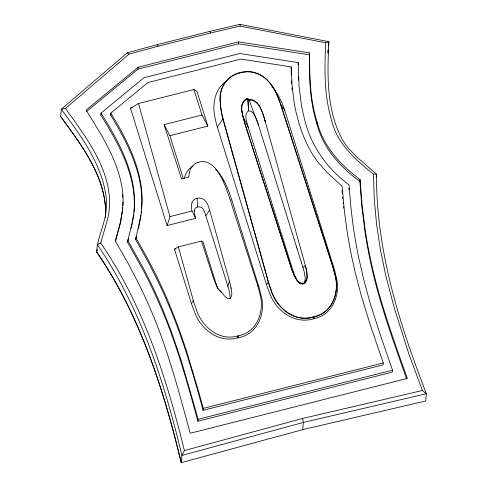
<?xml version="1.0" encoding="UTF-8"?>
<svg xmlns="http://www.w3.org/2000/svg" width="487" height="487" viewBox="0 0 487 487"><rect width="100%" height="100%" fill="white"/><g stroke="black" fill="none" stroke-linecap="round" stroke-linejoin="round"><path stroke-width="0.73" d="M328.463 46.034L328.883 41.693L325.773 42.783C324.561 66.853 324.086 91.404 330.089 114.938A157.995 145.54 5.5 0 0 331.464 119.979C336.901 143.409 355.553 159.815 373.517 174.151L374.205 198.44L376.561 224.203L380.432 249.788L385.588 274.832L394.281 307.881L408.69 353.465L422.399 390.513L426.399 393.733L425.705 400.965L302.689 429.656L181.243 462.65C163.449 388.918 139.964 314.906 96.584 251.87C97.497 237.388 105.003 224.227 106.196 209.727A72.794 67.054 5.5 0 0 106.3 197.844C102.02 164.095 80.97 135.812 61.295 109.216L127.21 52.797L157.191 44.652L209.629 31.418L239.945 24.35L328.883 41.693C327.301 74.17 326.241 108.802 341.734 138.436A72.794 67.054 5.5 0 0 348.698 148.535L356.843 157.064L376.518 174.176C376.074 250.093 399.212 323.648 426.399 393.733L303.383 422.424L181.937 455.418L181.243 462.65C163.474 388.9 139.885 314.955 96.584 251.87L97.199 249.691M305.112 280.902L305.081 282.003M328.013 52.712L328.153 49.686M327.982 53.144L328.153 49.631M141.614 208.862L141.845 204.631A113.915 104.936 5.5 0 0 141.413 191.726C138.375 163.875 124.995 138.594 110.61 115.048L110.793 113.118L147.89 82.546L240.882 59.079L291.208 66.914L292.06 85.304L294.221 102.946A192.091 176.951 5.5 0 0 297.35 117.33C300.57 129.244 304.765 140.993 310.986 151.694A106.61 98.21 5.5 0 0 318.395 162.628L327.325 172.782L342.105 186.259L344.352 210.591L346.397 226.388A596.228 549.239 5.5 0 0 351.864 257.453L355.327 272.915L361.464 296.327L370.278 324.969L383.257 362.955L383.068 364.885L203.109 410.298C193.4 374.74 183.228 339.189 168.745 305.227A594.408 547.558 5.5 0 0 155.347 275.971L147.89 261.446L135.63 239.531L140.834 215.418M230.248 298.805L229.712 293.454M122.596 209.471L123.034 203.529A94.752 87.283 5.5 0 0 122.566 191.141C118.645 161.167 101.759 135.228 86.077 110.141L138.186 67.194L238.569 41.864L309.58 52.913C309.659 71.668 309.702 90.606 313.689 109.027A170.152 156.741 5.5 0 0 317.159 122.255C323.295 146.307 340.559 165.154 360.057 179.545L362.066 204.838L365.098 229.188A572.298 527.196 5.5 0 0 370.905 261.008C379.543 301.161 393.673 339.798 407.309 378.448L190.204 433.235C179.435 393.636 169.032 353.775 153.283 315.789A570.618 525.65 5.5 0 0 139.781 285.796L128.233 263.528L115.255 240.968L120.07 223.661L122.347 211.541M105.642 215.047C106.537 177.305 81.706 145.503 60.601 116.448L61.295 109.216L65.495 108.461L128.939 54.154L158.202 46.204L210.579 32.988L240.17 26.091L325.773 42.783M133.882 212.32C137.346 176.775 118.974 144.134 100.827 115.048L101.01 113.118L143.963 77.719L239.847 53.521L298.233 62.61L299.036 85.858L301.38 104.949A186.491 171.795 5.5 0 0 303.955 116.789C309.86 144.243 326.46 168.307 348.99 184.829L351.097 209.386L353.087 225.39A589.386 542.938 5.5 0 0 358.542 256.929L363.947 280.512L370.522 304.351L380.037 334.155L392.534 370.199L392.345 372.129L197.862 421.2C187.507 383.026 176.891 344.766 161.258 308.344A587.742 541.416 5.5 0 0 143.842 271.381L127.472 242.033L132.129 222.845L133.578 214.53M141.212 213.099L142.027 202.702A113.915 104.936 5.5 0 0 141.595 189.796C138.564 161.946 125.177 136.67 110.793 113.118M86.479 111.59L138.004 69.124L138.186 67.194M197.862 421.2L198.045 419.27L195.05 408.27L181.298 360.77L170.517 329.188L161.44 306.414A587.742 541.416 5.5 0 0 144.024 269.451L127.655 240.103M203.109 410.298L203.292 408.368L198.854 392.291L185.949 349.076L177.846 325.785L168.934 303.298A594.408 547.558 5.5 0 0 155.536 274.041L148.078 259.522L135.812 237.601M138.004 69.124L238.387 43.793L238.569 41.864M291.208 66.914L291.202 74.87M298.05 64.534L298.233 62.61M406.615 378.947C393.143 340.778 379.245 302.591 370.723 262.937A572.298 527.196 5.5 0 1 364.915 231.112L361.878 206.768L359.875 181.474C340.376 167.084 323.106 148.231 316.976 124.185A170.152 156.741 5.5 0 1 313.506 110.957C309.507 91.903 309.221 72.289 309.58 52.913M316.976 124.185L317.159 122.255M302.689 429.656L303.383 422.424L302.634 418.449L422.399 390.513M359.875 181.474L360.057 179.545M376.238 177.073L376.518 174.176L373.517 174.151M105.314 217.671L105.472 216.161M105.624 214.645C106.257 177.073 81.652 145.412 60.601 116.448M122.785 207.547L120.794 221.506L115.456 241.607M140.646 217.348L141.4 211.169M132.848 219.911C140.536 181.334 120.995 144.633 101.01 113.118M140.53 218.06L139.197 225.256M131.94 224.769L132.208 223.381M132.476 221.993L132.744 220.605M131.161 228.275L131.788 225.475M189.425 172.325L188.658 177.195L181.56 178.985L164.076 124.605L202.026 115.029L207.833 126.096L169.89 135.672L164.076 124.605M138.381 228.927L139.057 225.98M135.63 239.531L136.537 236.232M100.742 242.983C143.361 305.142 166.591 378.028 184.403 450.572L181.937 455.418C164.149 381.686 140.658 307.674 97.278 244.638L100.742 242.983L107.773 218.419A109.094 100.492 5.5 0 0 108.473 215.108C115.437 175.01 87.313 139.026 65.495 108.461M227.873 286.295L229.359 281.042L209.611 210.067L205.861 215.771L227.873 286.295A60.857 56.06 5.5 0 1 229.121 290.636L229.596 292.833M96.584 251.87L97.199 249.74M127.472 242.033L128.391 238.861M204.12 211.151C203.152 205.277 193.29 205.404 194.276 211.93A25.129 23.151 5.5 0 0 194.77 215.169L195.689 218.334L167.102 225.548L169.951 216.605L138.485 103.512L193.832 89.547L196.998 91.373L207.833 126.096M192.067 202.555L191.781 203.389A12.485 11.791 10 0 0 191.409 207.188L191.641 209.118A30.882 29.177 10 0 0 192.03 211.035L195.689 218.334M194.222 211.656L194.477 211.005M223.746 84.896C218.986 92.956 219.923 102.952 221.463 111.791A114.262 107.95 10 0 0 222.997 118.639L268.386 281.772A114.695 108.358 10 0 0 271.022 289.552C276.117 307.425 294.398 322.96 313.707 316.8C333.175 313.019 340.139 290.465 334.484 273.444A114.889 108.54 10 0 0 332.426 265.616L280.518 104.127A114.256 107.944 10 0 0 278.022 97.516C274.351 89.011 269.494 80.069 261.062 75.479A30.322 28.648 10 0 0 255.906 73.196L254.415 72.758M231.903 200.407L258.816 286.63A115.632 106.519 5.5 0 1 260.825 294.641C266.45 312.173 257.86 334.392 238.265 337.765C219.028 343.603 200.2 329.163 194.362 311.321A115.833 106.702 5.5 0 1 191.476 303.62L193.351 300.704L178.382 246.903L201.521 241.065L203.061 241.954L217.129 287.032M272.087 86.4L277.346 93.662L281.772 102.459A115.62 106.507 5.5 0 1 284.694 110.239L333.851 267.692A115.827 106.696 5.5 0 1 335.841 275.624C341.363 292.973 333.23 315.065 313.817 318.705C294.501 324.872 275.313 310.481 269.433 292.468A115.632 106.519 5.5 0 1 266.511 284.682L268.386 281.772M222.991 118.639L217.36 127.229L266.505 284.688M300.692 283.884C304.886 284.542 307.516 279.185 306.938 275.319A30.431 28.751 10 0 0 306.749 272.793L306.396 270.413A61.325 57.935 10 0 0 305.343 265.683L304.412 262.152M227.928 79.442L226.912 80.519A30.31 28.636 10 0 0 223.758 84.902M100.827 115.048L101.308 114.646M110.61 115.048L111.024 114.707M226.546 81.037C214.085 89.267 211.918 105.74 215.357 119.218A115.62 106.507 5.5 0 0 217.366 127.229M299.383 283.178L297.344 280.829L299.621 283.02L301.964 283.982L303.547 283.586L304.844 281.918L305.27 278.339L304.156 271.697A60.857 56.06 5.5 0 0 302.908 267.363L305.373 265.683M167.102 225.548L130.461 108.163L138.485 103.512M191.47 303.62L174.474 249.167L178.382 246.903M246.641 98.764L247.828 98.277L248.577 110.866C243.305 114.305 247.146 122.462 248.303 127.564L250.3 133.955M246.866 99.518L248.053 99.038M198.191 162.335C207.17 159.072 215.388 166.694 219.4 174.078A75.588 71.412 10 0 1 223.07 180.951M209.574 210.074A29.89 28.234 10 0 0 207.152 203.438C205.35 199.384 200.449 196.803 196.2 198.556A7.664 7.238 10 0 0 191.994 202.531M230.108 199.658L257.398 284.542A114.701 108.364 10 0 1 259.474 292.468C265.22 309.647 257.848 332.341 238.192 335.847C218.961 341.691 201.009 326.12 195.957 308.399A114.889 108.546 10 0 1 193.363 300.704M184.403 450.572L302.634 418.449M130.461 108.163L132.543 107.639M169.951 216.605L192.03 211.035M174.474 249.167L175.667 248.869M203.292 408.368L383.257 362.955M198.045 419.27L392.534 370.199M313.47 318.784L313.36 316.879M303.267 283.221C299.919 283.72 297.423 280.798 295.926 278.375A32.751 30.943 10 0 1 293.679 274.108L291.366 268.045M249.338 100.188L249.228 100.2A0.828 0.785 10 0 1 248.82 100.182M249.508 100.182L250.221 100.182M302.652 284.037C306.274 283.897 307.461 279.215 307.163 276.08A30.431 28.751 10 0 0 306.98 273.548L306.621 271.168A61.325 57.935 10 0 0 305.568 266.444L305.532 266.292M249.989 99.421L249.07 99.439A2.587 2.441 10 0 1 248.851 99.458L258.475 124.995L294.185 239.415M238.387 43.793L309.391 54.842M291.567 268.617L291.969 269.755L292.736 269.926L294.818 275.794L297.368 280.896L296.157 279.13A32.751 30.943 10 0 1 293.905 274.869L291.993 269.944M300.138 283.653L299.748 283.428M127.21 52.797L128.939 54.154M218.754 289.795C222.839 291.89 224.525 298.896 229.62 298.628C233.09 296.546 231.569 291.579 231.118 288.292M221.396 292.133L220.416 291.214M215.552 169.306C222.437 175.965 226.4 184.975 229.7 193.814M271.405 85.657L271.746 86.029M257.209 102.915L257.471 103.201A16.296 15.395 10 0 1 258.658 104.717A22.572 21.325 10 0 1 260.222 107.402L261.501 110.226A79.539 75.144 10 0 1 263.747 116.375L264.958 120.478M257.434 103.676L257.696 103.962A16.296 15.395 10 0 1 258.889 105.478A22.572 21.325 10 0 1 260.454 108.157L261.726 110.987A79.539 75.144 10 0 1 263.972 117.13L264.733 119.723M280.518 104.127L284.706 110.239M332.432 265.61L333.851 267.692M257.398 284.542L258.816 286.63M157.191 44.652L158.202 46.204M209.629 31.418L210.579 32.988M241.71 110.665L242.629 115.687L248.303 127.564M223.083 180.951L226.461 188.974L230.083 199.579M229.809 194.118L231.879 200.334M291.597 268.806L291.171 267.479M291.403 268.234L257.818 163.809M291.208 267.667L253.83 151.347M241.936 111.426L244.766 123.199M244.705 122.949L244.005 120.788A75.686 71.504 10 0 1 242.629 115.687M244.766 123.144L248.09 133.487M248.139 133.645L250.446 140.81M250.495 140.968L251.243 143.3M251.292 143.452L253.782 151.195M245.046 124.063L245.144 124.374M245.247 124.69L245.551 125.634M245.649 125.944L247.865 132.841M247.968 133.152L248.267 134.089M248.37 134.4L248.668 135.337M248.766 135.654L249.472 137.833M249.569 138.144L250.269 140.329M250.373 140.64L250.671 141.571M250.768 141.881L251.469 144.055M251.566 144.365L251.87 145.296M251.968 145.607L252.266 146.538M252.363 146.849L253.563 150.562M253.66 150.873L253.958 151.798M254.056 152.108L254.354 153.034M254.451 153.344L255.249 155.81M255.346 156.12L256.04 158.275M256.138 158.585L256.929 161.045M257.026 161.349L257.325 162.274M257.422 162.579L257.714 163.498M193.832 89.547L202.026 115.029M201.521 241.065L212.411 274.942M212.442 275.045L212.49 275.198A109.508 103.457 10 0 0 214.749 281.62L216.295 285.285A22.055 20.838 10 0 0 220.368 291.256M294.227 239.555L296.486 246.787M296.528 246.927L296.833 247.895M296.875 248.035L297.137 248.869M297.18 249.009L301.13 261.665M301.173 261.799L301.563 263.053M301.605 263.193L302.908 267.363M250.342 134.095L253.203 143.275M253.246 143.409L255.243 149.807M255.285 149.947L255.937 152.029M255.979 152.169L258.153 159.121M258.195 159.261L292.736 269.926M169.89 135.672L183.374 178.887M217.446 288.036L217.604 288.541M229.359 281.042L230.126 283.824A84.58 79.905 10 0 1 230.534 285.504L231.069 288.048M304.272 261.696L264.782 119.905M265.08 120.916L265.208 121.397M265.141 121.147L265.019 120.776M231.015 287.762L231.088 288.115M239.945 24.35L240.17 26.091M343.542 206.689L343.7 208.15M342.629 197.138L342.769 198.611M343.11 202.294L343.244 203.767M291.938 87.94L292.121 90.071M342.099 190.429L342.331 193.412M348.911 188.262L349.015 189.766M314.048 316.714L314.164 318.62M247.828 98.277L248.577 110.866C251.974 110.427 253.952 113.885 255.2 116.539A58.629 54.008 5.5 0 1 258.463 125.001M238.326 335.817L238.435 337.716M237.638 335.993L237.747 337.899M197.089 198.252L197.6 206.884M291.457 80.757L291.622 83.654M298.294 76.958L298.415 80.166M293.612 275.106A57.88 53.314 5.5 0 1 293.387 274.461M250.227 100.054A10.16 9.6 10 0 1 257.361 103.731M242.343 104.942A9.539 9.016 10 0 1 246.812 99.427M242.033 111.407A16.942 16.004 10 0 1 242.167 105.058M242.118 104.181A9.539 9.016 10 0 1 246.58 98.666M241.808 110.652A16.942 16.004 10 0 1 241.942 104.297M250.001 99.293A10.16 9.6 10 0 1 257.13 102.97M254.439 72.654A25.221 23.23 5.5 0 0 240.176 72.916A25.221 23.23 5.5 0 0 227.843 79.369M189.486 172.337A15.517 14.659 10 0 1 191.963 166.633L192.724 165.83A13.423 12.68 10 0 1 198.179 162.293M184.433 178.601A25.269 23.279 5.5 0 1 184.914 176.416L185.31 175.192A18.22 16.783 5.5 0 1 188.603 169.653L189.54 168.727A17.489 16.108 5.5 0 1 193.029 166.164M204.126 211.145A28.727 26.468 5.5 0 1 205.843 215.771M122.529 194.471A94.752 87.283 5.5 0 1 122.754 197.278M122.913 202.075A94.752 87.283 5.5 0 1 122.852 205.459M220.057 99.251L220.343 105.314L221.287 111.797A114.366 108.047 10 0 0 222.827 118.682L268.221 281.815A114.847 108.504 10 0 0 270.863 289.631C275.989 307.583 294.373 323.143 313.756 316.964C333.297 313.171 340.34 290.538 334.66 273.438A115.042 108.686 10 0 0 332.597 265.573L280.689 104.078A114.36 108.041 10 0 0 278.18 97.443C273.219 83.435 260.813 69.665 244.565 71.82C230.643 72.563 219.132 85.322 220.057 99.251"/></g></svg>
